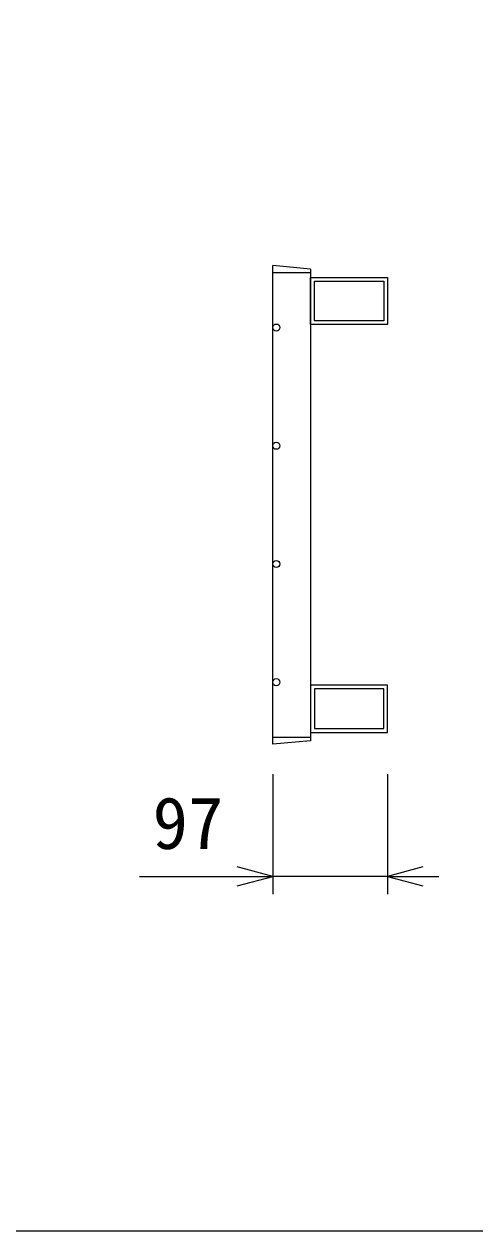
# Model space of a CAD drawing. Units: millimetres, scale not verified. Extents: x -16800 to 16800, y -5940 to 5940.
# Drawn here: x -2189 to -1808, y 551 to 1572 of the extents above; entities that cross this region are included whole.
import ezdxf
from ezdxf.enums import TextEntityAlignment as Align

# ---------------------------------------------------------------- set-up
doc = ezdxf.new("R2010")
doc.units = ezdxf.units.MM
doc.header["$LTSCALE"] = 20
for name, color, linetype, lineweight in [('0-0_DIM', 7, 'Continuous', 25), ('0-2_HATCH', 6, 'Continuous', 25), ('0-6_TXT', 7, 'Continuous', 25)]:
    doc.layers.add(name, color=color, linetype=linetype, lineweight=lineweight)
doc.styles.add('ＭＳ ゴシック', font='')
doc.styles.get('ＭＳ ゴシック').set_extended_font_data('MS Gothic')

msp = doc.modelspace()

# ---------------------------------------------------------------- linework, layer by layer
at = {"layer": '0-0_DIM'}
for p, q in [((-1979.22, 937.81), (-1979.22, 836.22)), ((-1882.22, 937.81), (-1882.22, 836.22)), ((-2091.83, 851.22), (-1979.22, 851.22)), ((-1882.22, 851.22), (-1979.22, 851.22)), ((-1882.22, 851.22), (-1838.75, 851.22))]:
    msp.add_line(p, q, dxfattribs=at)
for points in [[(-2009.22, 843.19), (-1979.22, 851.22), (-2009.22, 859.26)], [(-1852.22, 859.26), (-1882.22, 851.22), (-1852.22, 843.19)]]:
    msp.add_lwpolyline(points, dxfattribs=at)
at = {"layer": '0-2_HATCH'}
for p, q in [((-1979.22, 963.03), (-1979.22, 1368.03)), ((-1947.22, 1365.03), (-1979.22, 1368.03)), ((-1979.22, 1362.03), (-1947.22, 1362.03)), ((-1979.22, 969.03), (-1947.22, 969.03))]:
    msp.add_line(p, q, dxfattribs=at)
msp.add_lwpolyline([(-1947.22, 1365.03), (-1947.22, 966.03), (-1979.22, 963.03)], dxfattribs=at)
for points in [[(-1947.22, 1358.03), (-1882.22, 1358.03), (-1882.22, 1318.03), (-1947.22, 1318.03)], [(-1944.02, 1354.83), (-1885.42, 1354.83), (-1885.42, 1321.23), (-1944.02, 1321.23)], [(-1947.22, 973.03), (-1882.22, 973.03), (-1882.22, 1013.03), (-1947.22, 1013.03)], [(-1944.02, 976.23), (-1885.42, 976.23), (-1885.42, 1009.83), (-1944.02, 1009.83)]]:
    msp.add_lwpolyline(points, close=True, dxfattribs=at)
for centre in [(-1976.22, 1315.53), (-1976.22, 1215.53), (-1976.22, 1115.53), (-1976.22, 1015.53)]:
    msp.add_circle(centre, 3, dxfattribs=at)
at = {"layer": '0-6_TXT'}
msp.add_lwpolyline([(-3884.47, 551.34), (-1384.47, 551.34), (-1384.47, 3251.34), (-3884.47, 3251.34)], close=True, dxfattribs=at)

# ---------------------------------------------------------------- texts
at = {"layer": '0-0_DIM', "style": 'ＭＳ ゴシック'}
msp.add_text('97', height=43.99, dxfattribs=at).set_placement((-2080.85, 861.22), align=Align.BOTTOM_LEFT)

doc.saveas('drawing.dxf')
